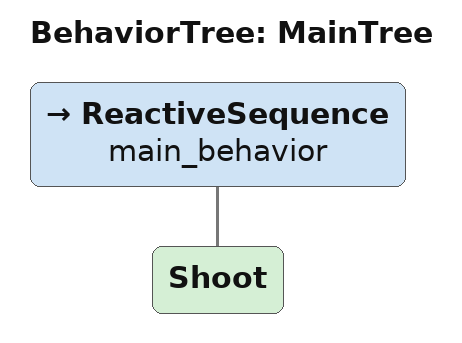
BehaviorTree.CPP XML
<root main_tree_to_execute = "MainTree" >
    <BehaviorTree ID="MainTree">
        <ReactiveSequence name="main_behavior">
            <Shoot/>
        </ReactiveSequence>
    </BehaviorTree>
</root>
